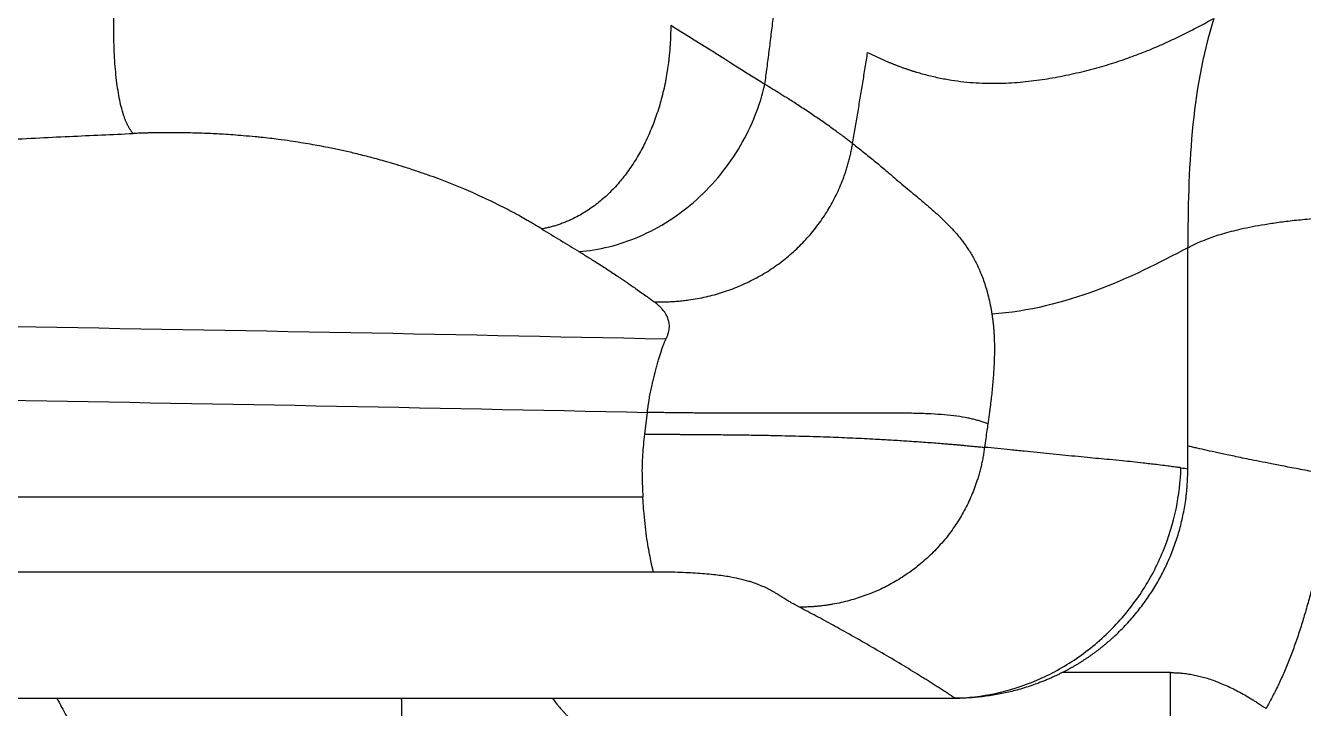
# Model space of a CAD drawing. Extents: x 525 to 609, y 649 to 778.
# Drawn here: x 588.9 to 601.53, y 679.44 to 686.19 of the extents above; entities that cross this region are included whole.
import ezdxf

# ---------------------------------------------------------------- set-up
doc = ezdxf.new("R2010")
doc.units = 0
doc.header["$MEASUREMENT"] = 0
doc.layers.add('1', color=4, linetype='Continuous')

# ---------------------------------------------------------------- blocks, each defined once
blk = doc.blocks.new('JETSETTER')
at = {"layer": '1', "color": 3, "linetype": 'Continuous', "lineweight": 25}
for p, q in [((69.917, 13.24), (69.889, 13.023)), ((75.26, 12.682), (75.26, 12.906)), ((56.817, 12.405), (69.873, 12.405)), ((69.975, 11.661), (56.817, 11.661)), ((63.468, 10.413), (64.082, 10.413)), ((64.082, 10.413), (67.486, 10.413)), ((68.981, 10.413), (72.958, 10.413))]:
    blk.add_line(p, q, dxfattribs=at)
at = {"layer": '1', "color": 3, "linetype": 'Continuous', "lineweight": 25, "flags": 128}
blk.add_lwpolyline([(75.26, 12.906), (75.26, 13.887), (75.26, 14.868)], dxfattribs=at)
at = {"layer": '1', "color": 3, "linetype": 'Continuous', "lineweight": 25}
for points, knots in [([(71.08, 16.481), (71.087, 16.536), (71.101, 16.647), (71.123, 16.812), (71.143, 16.979), (71.164, 17.145), (71.184, 17.312), (71.204, 17.479), (71.224, 17.646), (71.243, 17.813), (71.262, 17.981), (71.28, 18.149), (71.299, 18.318), (71.316, 18.486), (71.334, 18.655), (71.351, 18.824), (71.368, 18.994), (71.385, 19.163), (71.401, 19.333), (71.417, 19.504), (71.432, 19.674), (71.447, 19.845), (71.462, 20.016), (71.476, 20.187), (71.49, 20.359), (71.504, 20.531), (71.518, 20.703), (71.531, 20.875), (71.543, 21.048), (71.556, 21.221), (71.567, 21.394), (71.579, 21.567), (71.59, 21.741), (71.601, 21.915), (71.612, 22.089), (71.622, 22.263), (71.628, 22.38), (71.631, 22.438)], [0, 0, 0, 0, 0.027919, 0.055877, 0.083874, 0.11191, 0.139985, 0.168099, 0.196251, 0.224442, 0.252672, 0.28094, 0.309247, 0.337592, 0.365976, 0.394398, 0.422858, 0.451357, 0.479893, 0.508468, 0.537081, 0.565732, 0.59442, 0.623147, 0.651911, 0.680713, 0.709552, 0.738429, 0.767344, 0.796296, 0.825285, 0.854311, 0.883375, 0.912476, 0.941614, 0.970788, 1, 1, 1, 1]), ([(64.674, 17.676), (64.606, 17.672), (64.47, 17.664), (64.261, 17.651), (64.046, 17.638), (63.825, 17.625), (63.597, 17.611), (63.254, 17.589), (62.741, 17.555), (62.044, 17.508), (61.366, 17.459), (60.704, 17.41), (60.103, 17.363), (59.473, 17.312), (58.846, 17.259), (58.207, 17.204), (57.638, 17.152), (57.215, 17.113), (56.773, 17.07), (56.271, 17.021), (55.738, 16.966), (55.329, 16.923), (55.007, 16.888), (54.702, 16.854), (54.503, 16.832), (54.406, 16.821)], [0, 0, 0, 0, 0.019264, 0.039156, 0.059675, 0.080824, 0.102601, 0.125008, 0.179141, 0.250017, 0.325657, 0.375027, 0.44177, 0.500034, 0.558694, 0.625035, 0.687531, 0.72614, 0.750024, 0.818282, 0.875007, 0.908507, 0.940505, 0.971002, 1, 1, 1, 1]), ([(64.836, 15.997), (64.834, 15.999), (64.83, 16.004), (64.824, 16.011), (64.818, 16.019), (64.812, 16.027), (64.806, 16.036), (64.8, 16.045), (64.795, 16.055), (64.789, 16.065), (64.784, 16.076), (64.778, 16.087), (64.773, 16.099), (64.767, 16.111), (64.762, 16.123), (64.757, 16.136), (64.752, 16.15), (64.747, 16.164), (64.742, 16.178), (64.737, 16.193), (64.733, 16.209), (64.722, 16.244), (64.707, 16.305), (64.69, 16.395), (64.675, 16.496), (64.663, 16.602), (64.654, 16.718), (64.648, 16.837), (64.645, 16.966), (64.645, 17.073), (64.646, 17.168), (64.648, 17.241), (64.651, 17.316), (64.654, 17.385), (64.657, 17.448), (64.661, 17.51), (64.665, 17.568), (64.669, 17.623), (64.672, 17.659), (64.674, 17.676)], [0, 0, 0, 0, 0.011912, 0.023892, 0.035937, 0.048048, 0.060223, 0.072463, 0.084765, 0.09713, 0.109557, 0.122044, 0.134591, 0.147197, 0.15986, 0.172581, 0.185357, 0.198187, 0.211071, 0.224007, 0.236995, 0.250032, 0.311345, 0.375015, 0.435858, 0.499999, 0.559943, 0.624985, 0.682255, 0.749973, 0.775683, 0.812478, 0.848664, 0.874984, 0.903347, 0.930005, 0.954983, 0.978306, 1, 1, 1, 1]), ([(70.149, 17.061), (70.149, 17.05), (70.149, 17.029), (70.148, 16.998), (70.148, 16.966), (70.146, 16.934), (70.145, 16.901), (70.143, 16.869), (70.14, 16.835), (70.138, 16.802), (70.134, 16.768), (70.131, 16.734), (70.121, 16.656), (70.102, 16.528), (70.071, 16.389), (70.039, 16.276), (70.006, 16.169), (69.957, 16.038), (69.889, 15.889), (69.811, 15.747), (69.724, 15.617), (69.627, 15.495), (69.524, 15.388), (69.428, 15.307), (69.348, 15.249), (69.285, 15.209), (69.222, 15.173), (69.166, 15.146), (69.118, 15.125), (69.078, 15.109), (69.037, 15.094), (68.997, 15.082), (68.957, 15.071), (68.917, 15.061), (68.89, 15.056), (68.876, 15.053)], [0, 0, 0, 0, 0.010581, 0.021319, 0.032212, 0.043262, 0.054469, 0.065832, 0.077354, 0.089033, 0.10087, 0.112865, 0.125017, 0.183755, 0.250008, 0.279326, 0.312515, 0.375011, 0.437506, 0.499999, 0.566056, 0.624992, 0.689872, 0.749979, 0.782608, 0.814322, 0.845115, 0.874986, 0.893567, 0.911909, 0.93001, 0.94787, 0.965489, 0.982865, 1, 1, 1, 1]), ([(72.095, 16.798), (72.104, 16.794), (72.123, 16.784), (72.151, 16.77), (72.18, 16.757), (72.208, 16.744), (72.237, 16.731), (72.265, 16.718), (72.294, 16.706), (72.322, 16.694), (72.351, 16.683), (72.379, 16.672), (72.408, 16.661), (72.436, 16.65), (72.465, 16.64), (72.493, 16.631), (72.522, 16.621), (72.55, 16.612), (72.579, 16.603), (72.607, 16.595), (72.669, 16.578), (72.765, 16.554), (72.891, 16.529), (73.016, 16.511), (73.137, 16.499), (73.257, 16.493), (73.413, 16.492), (73.603, 16.502), (73.783, 16.524), (73.924, 16.547), (74.064, 16.573), (74.237, 16.612), (74.433, 16.665), (74.62, 16.725), (74.768, 16.78), (74.883, 16.825), (74.965, 16.86), (75.047, 16.896), (75.127, 16.934), (75.206, 16.972), (75.285, 17.011), (75.362, 17.051), (75.439, 17.092), (75.49, 17.12), (75.516, 17.134)], [0, 0, 0, 0, 0.006335, 0.012696, 0.019082, 0.025494, 0.031931, 0.038394, 0.044884, 0.051399, 0.057941, 0.064509, 0.071103, 0.077724, 0.084372, 0.091047, 0.097749, 0.104477, 0.111233, 0.118017, 0.124827, 0.155656, 0.187242, 0.218028, 0.24972, 0.280437, 0.312268, 0.374863, 0.437465, 0.466907, 0.500014, 0.564615, 0.627803, 0.689592, 0.749992, 0.778878, 0.807485, 0.835813, 0.863865, 0.891641, 0.919141, 0.946367, 0.97332, 1, 1, 1, 1]), ([(71.947, 15.897), (71.956, 15.947), (71.973, 16.047), (71.998, 16.197), (72.022, 16.347), (72.047, 16.497), (72.071, 16.648), (72.087, 16.748), (72.095, 16.798)], [0, 0, 0, 0, 0.166485, 0.333044, 0.499678, 0.666382, 0.833157, 1, 1, 1, 1]), ([(69.244, 14.829), (69.34, 14.837), (69.439, 14.853), (69.638, 14.902), (69.739, 14.936), (69.939, 15.022), (70.038, 15.075), (70.228, 15.197), (70.32, 15.267), (70.492, 15.422), (70.572, 15.506), (70.717, 15.686), (70.782, 15.781), (70.896, 15.977), (70.945, 16.077), (71.025, 16.28), (71.056, 16.381), (71.08, 16.481)], [0, 0, 0, 0, 0.125, 0.125, 0.25, 0.25, 0.375, 0.375, 0.5, 0.5, 0.625, 0.625, 0.75, 0.75, 0.875, 0.875, 1, 1, 1, 1]), ([(71.947, 15.897), (71.936, 15.905), (71.914, 15.922), (71.878, 15.95), (71.838, 15.98), (71.794, 16.012), (71.745, 16.047), (71.694, 16.084), (71.642, 16.121), (71.588, 16.157), (71.514, 16.208), (71.422, 16.268), (71.321, 16.333), (71.233, 16.388), (71.156, 16.436), (71.105, 16.466), (71.08, 16.481)], [0, 0, 0, 0, 0.040687, 0.086008, 0.135966, 0.190566, 0.24981, 0.312364, 0.374939, 0.437566, 0.500122, 0.633401, 0.750372, 0.837556, 0.920768, 1, 1, 1, 1]), ([(54.534, 15.28), (54.587, 15.285), (54.696, 15.295), (54.863, 15.311), (55.037, 15.327), (55.217, 15.344), (55.404, 15.361), (55.597, 15.378), (55.827, 15.399), (56.105, 15.423), (56.527, 15.459), (57.092, 15.507), (57.729, 15.558), (58.582, 15.625), (59.624, 15.701), (60.7, 15.773), (61.48, 15.821), (61.913, 15.847), (62.366, 15.873), (62.887, 15.902), (63.438, 15.93), (63.866, 15.952), (64.201, 15.968), (64.522, 15.983), (64.733, 15.992), (64.836, 15.997)], [0, 0, 0, 0, 0.015947, 0.032533, 0.04976, 0.067625, 0.08613, 0.105274, 0.125056, 0.154187, 0.187576, 0.250091, 0.320763, 0.375102, 0.50009, 0.625062, 0.687546, 0.725375, 0.750029, 0.817922, 0.875002, 0.90818, 0.940072, 0.970679, 1, 1, 1, 1]), ([(68.876, 15.053), (68.865, 15.06), (68.842, 15.073), (68.807, 15.094), (68.77, 15.116), (68.722, 15.143), (68.659, 15.179), (68.556, 15.236), (68.417, 15.307), (68.186, 15.416), (67.962, 15.509), (67.751, 15.586), (67.638, 15.625), (67.524, 15.662), (67.417, 15.695), (67.299, 15.73), (67.167, 15.765), (67.022, 15.802), (66.889, 15.832), (66.749, 15.861), (66.586, 15.891), (66.42, 15.918), (66.285, 15.937), (66.187, 15.949), (66.111, 15.957), (66.023, 15.966), (65.899, 15.977), (65.739, 15.989), (65.557, 15.998), (65.38, 16.003), (65.248, 16.005), (65.156, 16.004), (65.109, 16.004), (65.058, 16.003), (65.011, 16.003), (64.965, 16.001), (64.918, 16), (64.875, 15.998), (64.849, 15.997), (64.836, 15.997)], [0, 0, 0, 0, 0.014628, 0.029937, 0.045927, 0.062597, 0.090503, 0.125279, 0.18795, 0.250548, 0.375413, 0.406597, 0.437783, 0.472112, 0.500226, 0.523247, 0.562905, 0.597449, 0.62556, 0.652345, 0.687959, 0.726851, 0.750296, 0.764864, 0.781536, 0.791679, 0.812756, 0.847227, 0.875163, 0.906361, 0.937555, 0.942604, 0.953158, 0.961801, 0.968764, 0.977631, 0.985792, 0.993248, 1, 1, 1, 1]), ([(69.985, 14.332), (69.995, 14.332), (70.015, 14.331), (70.045, 14.331), (70.074, 14.332), (70.104, 14.333), (70.133, 14.334), (70.161, 14.335), (70.19, 14.337), (70.218, 14.339), (70.246, 14.342), (70.273, 14.345), (70.3, 14.348), (70.376, 14.358), (70.497, 14.38), (70.663, 14.425), (70.823, 14.484), (70.979, 14.557), (71.126, 14.643), (71.266, 14.743), (71.396, 14.855), (71.514, 14.978), (71.621, 15.112), (71.715, 15.255), (71.796, 15.407), (71.846, 15.527), (71.876, 15.611), (71.89, 15.657), (71.904, 15.704), (71.917, 15.751), (71.928, 15.799), (71.938, 15.848), (71.944, 15.881), (71.947, 15.897)], [0, 0, 0, 0, 0.010974, 0.021854, 0.032639, 0.043325, 0.053911, 0.064394, 0.074773, 0.085045, 0.095209, 0.105263, 0.115204, 0.12503, 0.188675, 0.250024, 0.313256, 0.375012, 0.437901, 0.499998, 0.562612, 0.624988, 0.687352, 0.749981, 0.812073, 0.874972, 0.892438, 0.910047, 0.927793, 0.945669, 0.963666, 0.981779, 1, 1, 1, 1]), ([(71.947, 15.897), (71.984, 15.869), (72.02, 15.841), (72.091, 15.784), (72.125, 15.756), (72.194, 15.699), (72.228, 15.671), (72.295, 15.615), (72.328, 15.587), (72.36, 15.559)], [0, 0, 0, 0, 0.25, 0.25, 0.5, 0.5, 0.75, 0.75, 1, 1, 1, 1]), ([(72.36, 15.559), (72.385, 15.537), (72.41, 15.516), (72.458, 15.475), (72.483, 15.455), (72.555, 15.395), (72.602, 15.356), (72.694, 15.278), (72.74, 15.239), (72.828, 15.158), (72.872, 15.116), (72.956, 15.028), (72.996, 14.981), (73.055, 14.903), (73.075, 14.875), (73.112, 14.818), (73.13, 14.787), (73.166, 14.722), (73.183, 14.687), (73.216, 14.611), (73.232, 14.571), (73.262, 14.483), (73.276, 14.435), (73.302, 14.33), (73.313, 14.273), (73.323, 14.21)], [0, 0, 0, 0, 0.0625, 0.0625, 0.125, 0.125, 0.25, 0.25, 0.375, 0.375, 0.5, 0.5, 0.625, 0.625, 0.6875, 0.6875, 0.75, 0.75, 0.8125, 0.8125, 0.875, 0.875, 0.9375, 0.9375, 1, 1, 1, 1]), ([(75.26, 14.868), (75.291, 14.885), (75.325, 14.902), (75.401, 14.935), (75.485, 14.969), (75.588, 15.002), (75.704, 15.034), (75.768, 15.05), (75.914, 15.081), (75.995, 15.095), (76.133, 15.116), (76.23, 15.13), (76.393, 15.147), (76.574, 15.163), (76.771, 15.174), (76.98, 15.182), (77.124, 15.184), (77.196, 15.184)], [0, 0, 0, 0, 0.125, 0.125, 0.25, 0.375, 0.375, 0.5, 0.5, 0.625, 0.625, 0.6875, 0.75, 0.8125, 0.875, 0.9375, 1, 1, 1, 1]), ([(69.244, 14.829), (69.258, 14.82), (69.288, 14.802), (69.332, 14.774), (69.379, 14.745), (69.427, 14.715), (69.476, 14.684), (69.526, 14.651), (69.578, 14.617), (69.621, 14.588), (69.654, 14.566), (69.677, 14.551), (69.7, 14.535), (69.745, 14.504), (69.801, 14.465), (69.864, 14.42), (69.91, 14.387), (69.95, 14.358), (69.973, 14.341), (69.985, 14.332)], [0, 0, 0, 0, 0.054064, 0.110562, 0.169491, 0.23085, 0.294637, 0.360851, 0.429491, 0.500555, 0.532546, 0.564533, 0.593432, 0.628276, 0.750383, 0.827025, 0.897795, 0.948901, 1, 1, 1, 1]), ([(70.101, 13.963), (70.102, 13.965), (70.104, 13.969), (70.108, 13.977), (70.113, 13.986), (70.117, 13.997), (70.123, 14.012), (70.129, 14.031), (70.133, 14.052), (70.136, 14.075), (70.136, 14.099), (70.134, 14.125), (70.127, 14.156), (70.112, 14.194), (70.087, 14.235), (70.058, 14.269), (70.034, 14.292), (70.013, 14.311), (69.997, 14.323), (69.988, 14.33), (69.985, 14.332)], [0, 0, 0, 0, 0.013692, 0.034541, 0.062547, 0.095493, 0.125165, 0.185738, 0.2505, 0.288086, 0.375804, 0.441781, 0.500944, 0.62287, 0.750547, 0.830922, 0.896058, 0.945951, 0.980598, 1, 1, 1, 1]), ([(73.323, 14.21), (73.324, 14.204), (73.326, 14.192), (73.329, 14.173), (73.331, 14.155), (73.334, 14.136), (73.336, 14.117), (73.338, 14.097), (73.339, 14.078), (73.341, 14.059), (73.342, 14.039), (73.344, 14.019), (73.345, 13.999), (73.348, 13.944), (73.349, 13.85), (73.345, 13.713), (73.336, 13.57), (73.324, 13.448), (73.313, 13.349), (73.305, 13.283), (73.297, 13.226), (73.291, 13.177), (73.286, 13.144), (73.283, 13.127)], [0, 0, 0, 0, 0.021631, 0.043096, 0.064402, 0.085555, 0.106561, 0.127427, 0.148161, 0.168768, 0.189256, 0.209632, 0.229903, 0.250077, 0.374929, 0.499988, 0.623455, 0.749926, 0.811795, 0.874963, 0.915783, 0.957453, 1, 1, 1, 1]), ([(69.917, 13.24), (69.918, 13.246), (69.92, 13.257), (69.922, 13.275), (69.925, 13.293), (69.927, 13.31), (69.93, 13.328), (69.933, 13.346), (69.938, 13.378), (69.946, 13.424), (69.958, 13.482), (69.971, 13.54), (69.984, 13.595), (69.998, 13.649), (70.012, 13.699), (70.025, 13.746), (70.038, 13.79), (70.05, 13.829), (70.061, 13.86), (70.069, 13.883), (70.075, 13.901), (70.081, 13.917), (70.086, 13.931), (70.092, 13.943), (70.096, 13.954), (70.1, 13.96), (70.101, 13.963)], [0, 0, 0, 0, 0.017489, 0.035106, 0.05285, 0.070717, 0.088703, 0.106806, 0.12502, 0.185975, 0.250007, 0.308404, 0.374995, 0.437486, 0.499975, 0.566175, 0.624973, 0.688895, 0.749972, 0.787277, 0.824104, 0.860419, 0.896191, 0.931394, 0.966004, 1, 1, 1, 1]), ([(73.283, 13.127), (73.277, 13.129), (73.265, 13.134), (73.247, 13.14), (73.228, 13.147), (73.209, 13.153), (73.19, 13.158), (73.17, 13.164), (73.15, 13.169), (73.129, 13.174), (73.108, 13.179), (73.059, 13.189), (72.978, 13.203), (72.857, 13.216), (72.722, 13.225), (72.573, 13.23), (72.404, 13.232), (72.216, 13.232), (72.005, 13.231), (71.761, 13.231), (71.494, 13.23), (71.251, 13.231), (71.054, 13.231), (70.899, 13.231), (70.74, 13.231), (70.614, 13.232), (70.523, 13.232), (70.469, 13.233), (70.411, 13.233), (70.35, 13.234), (70.286, 13.234), (70.219, 13.235), (70.149, 13.236), (70.075, 13.237), (69.998, 13.238), (69.945, 13.239), (69.917, 13.24)], [0, 0, 0, 0, 0.012388, 0.024813, 0.037272, 0.049759, 0.06227, 0.0748, 0.087345, 0.099901, 0.112464, 0.125029, 0.186733, 0.250051, 0.310747, 0.375067, 0.437569, 0.500065, 0.562235, 0.625033, 0.691576, 0.749966, 0.781574, 0.81247, 0.843121, 0.874974, 0.88497, 0.895453, 0.906444, 0.917968, 0.93005, 0.942722, 0.956014, 0.969965, 0.984612, 1, 1, 1, 1]), ([(69.889, 13.023), (69.882, 12.956), (69.867, 12.819), (69.863, 12.613), (69.87, 12.474), (69.873, 12.405)], [0, 0, 0, 0, 0.328462, 0.665556, 1, 1, 1, 1]), ([(69.889, 13.023), (69.904, 13.023), (69.932, 13.023), (69.975, 13.023), (70.017, 13.023), (70.06, 13.023), (70.101, 13.023), (70.143, 13.023), (70.184, 13.023), (70.226, 13.023), (70.266, 13.022), (70.307, 13.022), (70.347, 13.022), (70.387, 13.022), (70.427, 13.021), (70.467, 13.021), (70.506, 13.021), (70.587, 13.02), (70.707, 13.019), (70.866, 13.017), (71.021, 13.015), (71.22, 13.011), (71.461, 13.005), (71.721, 12.997), (71.961, 12.987), (72.16, 12.977), (72.337, 12.967), (72.496, 12.957), (72.657, 12.946), (72.776, 12.937), (72.859, 12.93), (72.908, 12.926), (72.957, 12.922), (73.006, 12.917), (73.054, 12.913), (73.103, 12.908), (73.152, 12.904), (73.202, 12.899), (73.234, 12.896), (73.25, 12.894)], [0, 0, 0, 0, 0.008156, 0.016261, 0.024314, 0.032318, 0.040273, 0.048182, 0.056045, 0.063865, 0.071641, 0.079377, 0.087073, 0.094732, 0.102355, 0.109943, 0.117499, 0.125025, 0.156446, 0.187636, 0.218763, 0.250024, 0.31046, 0.37496, 0.433854, 0.49993, 0.551934, 0.610012, 0.675478, 0.749943, 0.77407, 0.799001, 0.824779, 0.851449, 0.879061, 0.907665, 0.937316, 0.968074, 1, 1, 1, 1]), ([(73.283, 13.127), (73.28, 13.104), (73.273, 13.056), (73.262, 12.978), (73.254, 12.923), (73.25, 12.894)], [0, 0, 0, 0, 0.290408, 0.623763, 1, 1, 1, 1]), ([(73.25, 12.894), (73.249, 12.886), (73.247, 12.869), (73.243, 12.843), (73.239, 12.818), (73.235, 12.793), (73.23, 12.768), (73.225, 12.743), (73.219, 12.718), (73.213, 12.693), (73.207, 12.669), (73.201, 12.644), (73.194, 12.62), (73.187, 12.596), (73.165, 12.527), (73.124, 12.416), (73.052, 12.268), (72.967, 12.126), (72.869, 11.993), (72.759, 11.87), (72.639, 11.757), (72.508, 11.655), (72.37, 11.566), (72.223, 11.489), (72.072, 11.427), (71.913, 11.376), (71.794, 11.35), (71.711, 11.336), (71.671, 11.33), (71.627, 11.325), (71.58, 11.32), (71.529, 11.317), (71.476, 11.314), (71.439, 11.314), (71.421, 11.314)], [0, 0, 0, 0, 0.00969, 0.019373, 0.029047, 0.038712, 0.048366, 0.058007, 0.067635, 0.077247, 0.086843, 0.09642, 0.105978, 0.115516, 0.125031, 0.187514, 0.250015, 0.312207, 0.374997, 0.436904, 0.499985, 0.561551, 0.62498, 0.686014, 0.749978, 0.809865, 0.874972, 0.889183, 0.904668, 0.921395, 0.939332, 0.95844, 0.978678, 1, 1, 1, 1]), ([(75.192, 12.692), (75.178, 12.694), (75.146, 12.698), (75.092, 12.705), (75.025, 12.714), (74.933, 12.725), (74.828, 12.737), (74.715, 12.75), (74.605, 12.761), (74.457, 12.775), (74.26, 12.794), (74.022, 12.817), (73.812, 12.838), (73.662, 12.853), (73.574, 12.862), (73.486, 12.87), (73.379, 12.881), (73.293, 12.89), (73.25, 12.894)], [0, 0, 0, 0, 0.023752, 0.054063, 0.090958, 0.13446, 0.20691, 0.262209, 0.316314, 0.383164, 0.497238, 0.622602, 0.748209, 0.81142, 0.844557, 0.87797, 0.938968, 1, 1, 1, 1]), ([(76.719, 12.611), (76.655, 12.623), (76.591, 12.635), (76.467, 12.658), (76.407, 12.669), (76.294, 12.691), (76.188, 12.711), (76.053, 12.738), (75.939, 12.76), (75.841, 12.78), (75.757, 12.797), (75.707, 12.808), (75.637, 12.823), (75.595, 12.832), (75.519, 12.848), (75.448, 12.864), (75.368, 12.882), (75.322, 12.892), (75.291, 12.899), (75.275, 12.903), (75.26, 12.906)], [0, 0, 0, 0, 0.0625, 0.0625, 0.125, 0.125, 0.1875, 0.25, 0.3125, 0.375, 0.4375, 0.5, 0.5, 0.625, 0.625, 0.75, 0.875, 0.9375, 0.9375, 1, 1, 1, 1]), ([(72.958, 10.413), (73.088, 10.417), (73.222, 10.433), (73.494, 10.491), (73.631, 10.534), (73.901, 10.649), (74.034, 10.722), (74.286, 10.893), (74.405, 10.993), (74.621, 11.214), (74.719, 11.335), (74.887, 11.592), (74.958, 11.728), (75.071, 12.004), (75.114, 12.144), (75.172, 12.422), (75.187, 12.559), (75.192, 12.692)], [0, 0, 0, 0, 0.125, 0.125, 0.25, 0.25, 0.375, 0.375, 0.5, 0.5, 0.625, 0.625, 0.75, 0.75, 0.875, 0.875, 1, 1, 1, 1]), ([(74.018, 10.667), (74.027, 10.671), (74.045, 10.681), (74.072, 10.695), (74.098, 10.71), (74.125, 10.725), (74.151, 10.74), (74.176, 10.755), (74.202, 10.771), (74.227, 10.788), (74.252, 10.804), (74.277, 10.821), (74.301, 10.838), (74.325, 10.855), (74.349, 10.872), (74.372, 10.89), (74.395, 10.908), (74.418, 10.926), (74.441, 10.945), (74.463, 10.964), (74.485, 10.982), (74.507, 11.001), (74.56, 11.05), (74.641, 11.13), (74.745, 11.247), (74.839, 11.37), (74.925, 11.499), (75.002, 11.633), (75.07, 11.774), (75.128, 11.918), (75.176, 12.066), (75.213, 12.217), (75.234, 12.336), (75.245, 12.42), (75.25, 12.47), (75.254, 12.521), (75.257, 12.574), (75.259, 12.627), (75.259, 12.663), (75.26, 12.682)], [0, 0, 0, 0, 0.012212, 0.024401, 0.036566, 0.048706, 0.060819, 0.072904, 0.08496, 0.096986, 0.10898, 0.120942, 0.13287, 0.144763, 0.15662, 0.16844, 0.180221, 0.191963, 0.203665, 0.215325, 0.226943, 0.238518, 0.250048, 0.313307, 0.37615, 0.438436, 0.500031, 0.562593, 0.625016, 0.687385, 0.750002, 0.812159, 0.874989, 0.894657, 0.914816, 0.935449, 0.956537, 0.978061, 1, 1, 1, 1]), ([(76.719, 12.611), (76.709, 12.557), (76.69, 12.458), (76.662, 12.308), (76.634, 12.164), (76.594, 11.967), (76.552, 11.772), (76.505, 11.577), (76.468, 11.43), (76.428, 11.286), (76.384, 11.14), (76.338, 10.998), (76.296, 10.882), (76.261, 10.792), (76.235, 10.727), (76.208, 10.663), (76.18, 10.601), (76.152, 10.54), (76.123, 10.481), (76.093, 10.424), (76.063, 10.367), (76.043, 10.331), (76.032, 10.312)], [0, 0, 0, 0, 0.068203, 0.125002, 0.190645, 0.250004, 0.375003, 0.439174, 0.500003, 0.563943, 0.625003, 0.688753, 0.750002, 0.779554, 0.808643, 0.837277, 0.865464, 0.893212, 0.92053, 0.947428, 0.973914, 1, 1, 1, 1]), ([(69.975, 11.661), (69.975, 11.672), (69.969, 11.7), (69.951, 11.784), (69.939, 11.841), (69.921, 11.942), (69.915, 11.979), (69.905, 12.056), (69.9, 12.097), (69.891, 12.182), (69.886, 12.225), (69.881, 12.292), (69.879, 12.315), (69.876, 12.36), (69.874, 12.383), (69.873, 12.405)], [0, 0, 0, 0, 0.25, 0.25, 0.5, 0.5, 0.625, 0.625, 0.75, 0.75, 0.875, 0.875, 0.9375, 0.9375, 1, 1, 1, 1]), ([(71.421, 11.314), (71.417, 11.316), (71.409, 11.32), (71.397, 11.326), (71.385, 11.333), (71.37, 11.341), (71.351, 11.352), (71.322, 11.369), (71.294, 11.387), (71.266, 11.404), (71.241, 11.419), (71.214, 11.436), (71.185, 11.453), (71.152, 11.472), (71.111, 11.494), (71.059, 11.52), (71.007, 11.541), (70.96, 11.557), (70.907, 11.574), (70.831, 11.594), (70.736, 11.613), (70.648, 11.626), (70.571, 11.635), (70.486, 11.643), (70.393, 11.65), (70.294, 11.655), (70.207, 11.658), (70.136, 11.66), (70.089, 11.66), (70.047, 11.661), (70.011, 11.661), (69.987, 11.661), (69.975, 11.661)], [0, 0, 0, 0, 0.014869, 0.030244, 0.046125, 0.062512, 0.092116, 0.125027, 0.18754, 0.218797, 0.250054, 0.297352, 0.339028, 0.37508, 0.437592, 0.500103, 0.56261, 0.594763, 0.625119, 0.691408, 0.750067, 0.782149, 0.812551, 0.843988, 0.875021, 0.906064, 0.937492, 0.952962, 0.968745, 0.97886, 0.989274, 1, 1, 1, 1]), ([(72.958, 10.413), (72.946, 10.421), (72.923, 10.437), (72.887, 10.461), (72.85, 10.485), (72.812, 10.509), (72.773, 10.534), (72.734, 10.559), (72.694, 10.585), (72.653, 10.61), (72.565, 10.665), (72.428, 10.749), (72.237, 10.862), (72.041, 10.975), (71.879, 11.066), (71.755, 11.135), (71.671, 11.181), (71.587, 11.226), (71.504, 11.27), (71.448, 11.299), (71.421, 11.314)], [0, 0, 0, 0, 0.026016, 0.052385, 0.079107, 0.106183, 0.133612, 0.161394, 0.189529, 0.218019, 0.246861, 0.370216, 0.496877, 0.624106, 0.748291, 0.80071, 0.85209, 0.902431, 0.951734, 1, 1, 1, 1]), ([(74.018, 10.667), (74.009, 10.662), (73.99, 10.653), (73.961, 10.639), (73.929, 10.624), (73.896, 10.609), (73.861, 10.594), (73.823, 10.579), (73.775, 10.56), (73.716, 10.539), (73.644, 10.515), (73.573, 10.495), (73.482, 10.472), (73.368, 10.448), (73.252, 10.431), (73.159, 10.421), (73.099, 10.417), (73.048, 10.415), (73.003, 10.413), (72.973, 10.413), (72.958, 10.413)], [0, 0, 0, 0, 0.027827, 0.057479, 0.088946, 0.122206, 0.157234, 0.194002, 0.232475, 0.297267, 0.366425, 0.437853, 0.499947, 0.621769, 0.754739, 0.819439, 0.878372, 0.918177, 0.958717, 1, 1, 1, 1]), ([(75.088, 10.667), (75.088, 10.667), (75.088, 10.667), (75.086, 10.667), (75.084, 10.667), (75.082, 10.667), (75.075, 10.667), (75.067, 10.667), (75.05, 10.667), (75.03, 10.667), (75.004, 10.667), (74.978, 10.667), (74.951, 10.667), (74.921, 10.667), (74.885, 10.667), (74.834, 10.667), (74.746, 10.667), (74.626, 10.667), (74.49, 10.667), (74.361, 10.667), (74.259, 10.667), (74.18, 10.667), (74.13, 10.667), (74.087, 10.667), (74.052, 10.667), (74.029, 10.667), (74.018, 10.667)], [0, 0, 0, 0, 0.000316, 0.00118, 0.002596, 0.004565, 0.007087, 0.01753, 0.023854, 0.044952, 0.062437, 0.082656, 0.103486, 0.124938, 0.155235, 0.187476, 0.249972, 0.373655, 0.499962, 0.62604, 0.75384, 0.815526, 0.87972, 0.919905, 0.960002, 1, 1, 1, 1]), ([(75.088, 10.162), (75.088, 10.163), (75.088, 10.163), (75.088, 10.165), (75.088, 10.167), (75.088, 10.169), (75.088, 10.172), (75.088, 10.175), (75.088, 10.178), (75.088, 10.181), (75.088, 10.185), (75.088, 10.188), (75.088, 10.192), (75.088, 10.196), (75.088, 10.2), (75.088, 10.204), (75.088, 10.208), (75.088, 10.213), (75.088, 10.217), (75.088, 10.221), (75.088, 10.226), (75.088, 10.23), (75.088, 10.234), (75.088, 10.239), (75.089, 10.243), (75.089, 10.247), (75.089, 10.252), (75.089, 10.256), (75.089, 10.26), (75.089, 10.264), (75.089, 10.268), (75.089, 10.272), (75.089, 10.275), (75.089, 10.279), (75.089, 10.283), (75.089, 10.286), (75.089, 10.289), (75.089, 10.292), (75.089, 10.296), (75.089, 10.298), (75.089, 10.301), (75.089, 10.304), (75.089, 10.306), (75.089, 10.308), (75.089, 10.31), (75.089, 10.312), (75.089, 10.314), (75.089, 10.316), (75.089, 10.317), (75.089, 10.318), (75.089, 10.319), (75.089, 10.32), (75.089, 10.321), (75.089, 10.321), (75.089, 10.334), (75.089, 10.357), (75.089, 10.396), (75.089, 10.435), (75.089, 10.479), (75.089, 10.523), (75.089, 10.571), (75.088, 10.618), (75.088, 10.651), (75.088, 10.667)], [0, 0, 0, 0, 0.018229, 0.036079, 0.053557, 0.070667, 0.087415, 0.103805, 0.119841, 0.135527, 0.150864, 0.165857, 0.180508, 0.19482, 0.208793, 0.22243, 0.235733, 0.248703, 0.261339, 0.273644, 0.285618, 0.29726, 0.308572, 0.319552, 0.330202, 0.340521, 0.350508, 0.360164, 0.369488, 0.378479, 0.387137, 0.395463, 0.403454, 0.411111, 0.418434, 0.425422, 0.432075, 0.438391, 0.444372, 0.450016, 0.455323, 0.460293, 0.464925, 0.469219, 0.473176, 0.476794, 0.480073, 0.483014, 0.485615, 0.487877, 0.489801, 0.491384, 0.492628, 0.493533, 0.494097, 0.56106, 0.619408, 0.683737, 0.745771, 0.812738, 0.872825, 0.938746, 1, 1, 1, 1]), ([(75.088, 10.667), (75.094, 10.667), (75.107, 10.667), (75.126, 10.666), (75.147, 10.666), (75.169, 10.664), (75.192, 10.663), (75.217, 10.66), (75.252, 10.656), (75.299, 10.649), (75.354, 10.637), (75.41, 10.623), (75.466, 10.607), (75.523, 10.587), (75.583, 10.563), (75.645, 10.537), (75.71, 10.506), (75.773, 10.473), (75.838, 10.437), (75.89, 10.406), (75.933, 10.379), (75.968, 10.356), (76.002, 10.333), (76.024, 10.318), (76.032, 10.312)], [0, 0, 0, 0, 0.022085, 0.045764, 0.071027, 0.097867, 0.126273, 0.154353, 0.190037, 0.253951, 0.321924, 0.381588, 0.444933, 0.508182, 0.56562, 0.632976, 0.694545, 0.755626, 0.816401, 0.877066, 0.903554, 0.938088, 0.975397, 1, 1, 1, 1]), ([(64.082, 10.413), (64.091, 10.396), (64.103, 10.374), (64.132, 10.321), (64.149, 10.29), (64.189, 10.216), (64.212, 10.173), (64.265, 10.074), (64.295, 10.018), (64.364, 9.891), (64.403, 9.819), (64.469, 9.698), (64.515, 9.612), (64.592, 9.469), (64.677, 9.312), (64.769, 9.143), (64.865, 8.964), (64.931, 8.842), (64.964, 8.781)], [0, 0, 0, 0, 0.125, 0.125, 0.25, 0.25, 0.375, 0.375, 0.5, 0.5, 0.625, 0.625, 0.6875, 0.75, 0.8125, 0.875, 0.9375, 1, 1, 1, 1]), ([(67.486, 10.413), (67.486, 10.411), (67.486, 10.408), (67.487, 10.402), (67.487, 10.395), (67.487, 10.389), (67.487, 10.382), (67.487, 10.374), (67.487, 10.367), (67.487, 10.358), (67.487, 10.34), (67.487, 10.308), (67.487, 10.257), (67.488, 10.198), (67.488, 10.13), (67.488, 10.055), (67.489, 9.964), (67.49, 9.873), (67.49, 9.788), (67.491, 9.707), (67.492, 9.608), (67.492, 9.502), (67.493, 9.408), (67.494, 9.327), (67.495, 9.244), (67.495, 9.158), (67.496, 9.068), (67.497, 8.996), (67.498, 8.944), (67.498, 8.913), (67.498, 8.881), (67.499, 8.848), (67.499, 8.815), (67.499, 8.792), (67.499, 8.781)], [0, 0, 0, 0, 0.013831, 0.027674, 0.041528, 0.055391, 0.069264, 0.083147, 0.097043, 0.110953, 0.124879, 0.187733, 0.249997, 0.314365, 0.375013, 0.437486, 0.499994, 0.572374, 0.609948, 0.645637, 0.701746, 0.754596, 0.786308, 0.816814, 0.847406, 0.877953, 0.907781, 0.938569, 0.948297, 0.958228, 0.968364, 0.978707, 0.989254, 1, 1, 1, 1]), ([(67.486, 10.413), (67.559, 10.413), (67.716, 10.413), (67.969, 10.413), (68.276, 10.413), (68.617, 10.413), (68.861, 10.413), (68.981, 10.413)], [0, 0, 0, 0, 0.145571, 0.315147, 0.508728, 0.759983, 1, 1, 1, 1]), ([(68.981, 10.413), (68.985, 10.408), (68.993, 10.397), (69.005, 10.38), (69.017, 10.364), (69.03, 10.349), (69.04, 10.336), (69.052, 10.322), (69.066, 10.305), (69.085, 10.285), (69.106, 10.262), (69.125, 10.243), (69.143, 10.227), (69.158, 10.214), (69.174, 10.201), (69.189, 10.19), (69.203, 10.179), (69.218, 10.17), (69.226, 10.164), (69.229, 10.162)], [0, 0, 0, 0, 0.0468396, 0.0954646, 0.1458835, 0.1981065, 0.2440088, 0.2743312, 0.3378877, 0.4134196, 0.4999999, 0.6005437, 0.6450234, 0.7125174, 0.7887587, 0.827476, 0.8980513, 0.9593042, 1, 1, 1, 1])]:
    blk.add_open_spline(points, degree=3, knots=knots, dxfattribs=at)
for points in [[(71.08, 16.481), (70.771, 16.676), (70.46, 16.871), (70.149, 17.064)], [(75.516, 17.134), (75.291, 16.414), (75.26, 15.628), (75.26, 14.868)], [(68.876, 15.053), (68.999, 14.979), (69.121, 14.904), (69.244, 14.829)], [(75.26, 14.868), (74.693, 14.563), (74.054, 14.264), (73.323, 14.21)], [(70.101, 13.963), (65.673, 14.058), (61.245, 14.129), (56.817, 14.179)], [(56.817, 13.454), (61.184, 13.405), (65.551, 13.333), (69.917, 13.24)], [(75.192, 12.692), (75.214, 12.688), (75.237, 12.685), (75.26, 12.682)]]:
    blk.add_open_spline(points, degree=3, dxfattribs=at)

msp = doc.modelspace()

# ---------------------------------------------------------------- block references
at = {"layer": '1'}
msp.add_blockref('JETSETTER', (525.127, 669.124), dxfattribs=at)

doc.saveas('drawing.dxf')
